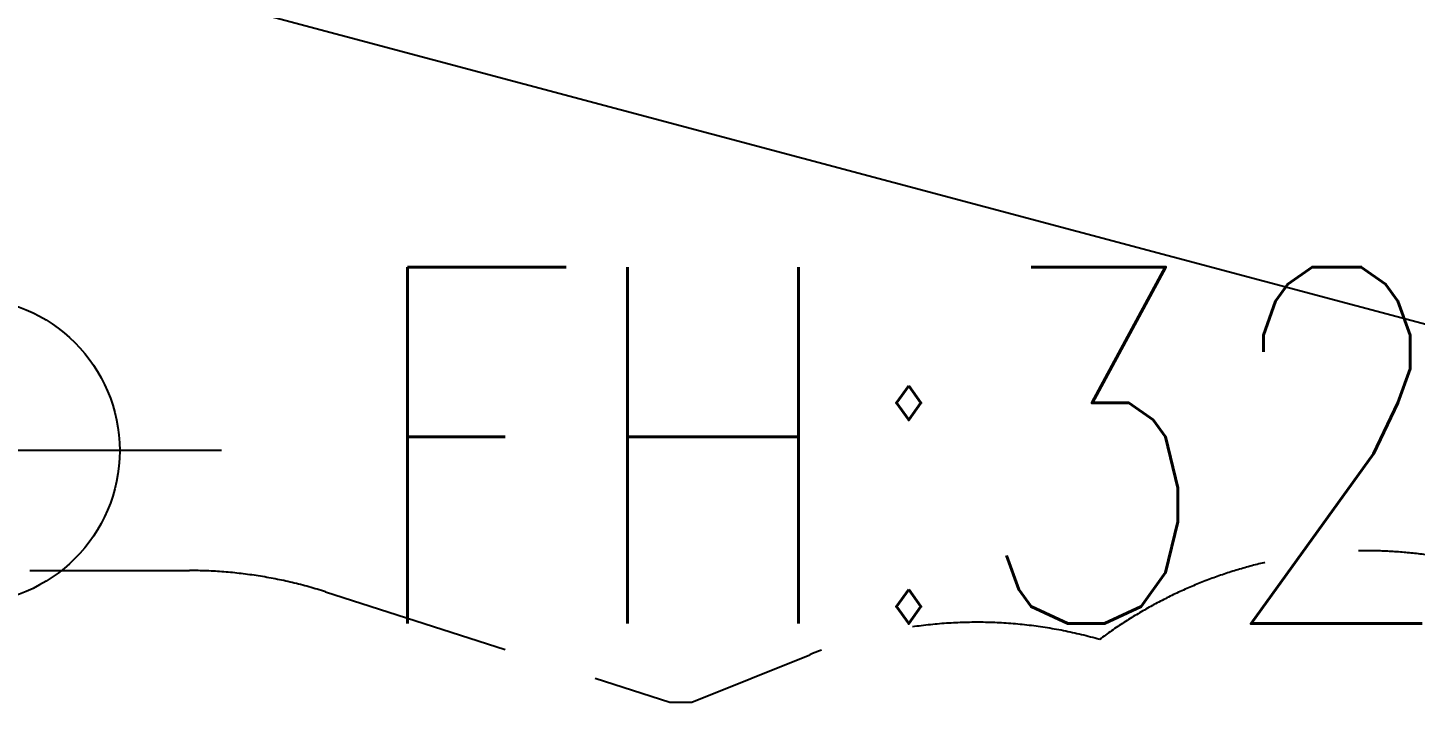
# Model space of a CAD drawing. Header units: millimetres. Extents: x 1145859089 to 1147511753, y -1047484727 to -1047247487.
# Drawn here: x 1147317323 to 1147321991, y -1047396011 to -1047393740 of the extents above; entities that cross this region are included whole.
import ezdxf
from ezdxf.xclip import XClip

# ---------------------------------------------------------------- set-up
doc = ezdxf.new("R2010")
doc.units = ezdxf.units.MM
doc.header["$LTSCALE"] = 100
doc.header["$MEASUREMENT"] = 0
doc.header["$XCLIPFRAME"] = 2
doc.linetypes.add('단지배치도$0$DASHED2', pattern=[0.375, 0.25, -0.125])
doc.linetypes.add('단지배치도$0$HIDDEN', pattern=[9.525, 6.35, -3.175])
doc.layers.get('0').update_dxf_attribs({"linetype": 'CONTINUOUS'})
for name, color, linetype in [('XREF', 135, 'CONTINUOUS'), ('단지배치도$0$S240910', 33, 'CONTINUOUS'), ('단지배치도$0$W240910', 135, 'CONTINUOUS')]:
    doc.layers.add(name, color=color, linetype=linetype)
doc.styles.add('단지배치도$0$WS1', font='romans.shx', dxfattribs={"width": 0.8, "bigfont": 'whgtxt.shx'})

# ---------------------------------------------------------------- blocks, each defined once
blk = doc.blocks.new('단지배치도$0$zw$9902')
at = {"layer": '단지배치도$0$W240910', "linetype": '단지배치도$0$DASHED2', "ltscale": 500}
blk.add_line((62104.9, -23462.9, 0), (57798, -22314.4, 0), dxfattribs=at)
at = {"layer": '단지배치도$0$W240910'}
blk.add_line((57702.8, -23794.1), (55988.2, -23794.1), dxfattribs=at)
at = {"layer": '단지배치도$0$W240910', "linetype": '단지배치도$0$HIDDEN'}
for p, q in [((55152.6, -24197.7, 0), (57594.5, -24197.9, 0)), ((58052.5, -24269.5, 0), (59211.4, -24641.2, 0)), ((59285.3, -24641.2, 0), (59681.8, -24481.1, 0)), ((59211.4, -24641.2, 0), (59285.3, -24641.2, 0))]:
    blk.add_line(p, q, dxfattribs=at)
at = {"layer": '단지배치도$0$W240910'}
blk.add_circle((56845.5, -23794.1), 514.4, dxfattribs=at)
blk.add_arc((58440.3, -22985.9, 0), 9000, 73.56542, 180, dxfattribs=at)
at = {"layer": '단지배치도$0$W240910', "linetype": '단지배치도$0$HIDDEN'}
for centre, start, end in [((61554.7, -25631.3, 0), 66.7796, 126.7833), ((57594.4, -25697.9, 0), 72.2181, 89.9957), ((60243.5, -25872, 0), 74.0173, 111.993)]:
    blk.add_arc(centre, 1500, start, end, dxfattribs=at)
at = {"layer": '단지배치도$0$S240910', "style": '단지배치도$0$WS1', "width": 0.8}
blk.add_text('FH:32.00', height=1200, dxfattribs=at).set_placement((58163.2, -24376.3))
blk = doc.blocks.new('단지배치도')
blk.add_blockref('단지배치도$0$zw$9902', (141034.2, 142437.2))

msp = doc.modelspace()

# ---------------------------------------------------------------- block references
at = {"layer": 'XREF'}
ref = msp.add_blockref('단지배치도', (1147119237.834579, -1047513806.462535), dxfattribs=at)
XClip(ref).set_block_clipping_path([(72982.4064819524, 34919.7593965302), (360382.4067475507, 255319.7593436702)])

doc.saveas('drawing.dxf')
